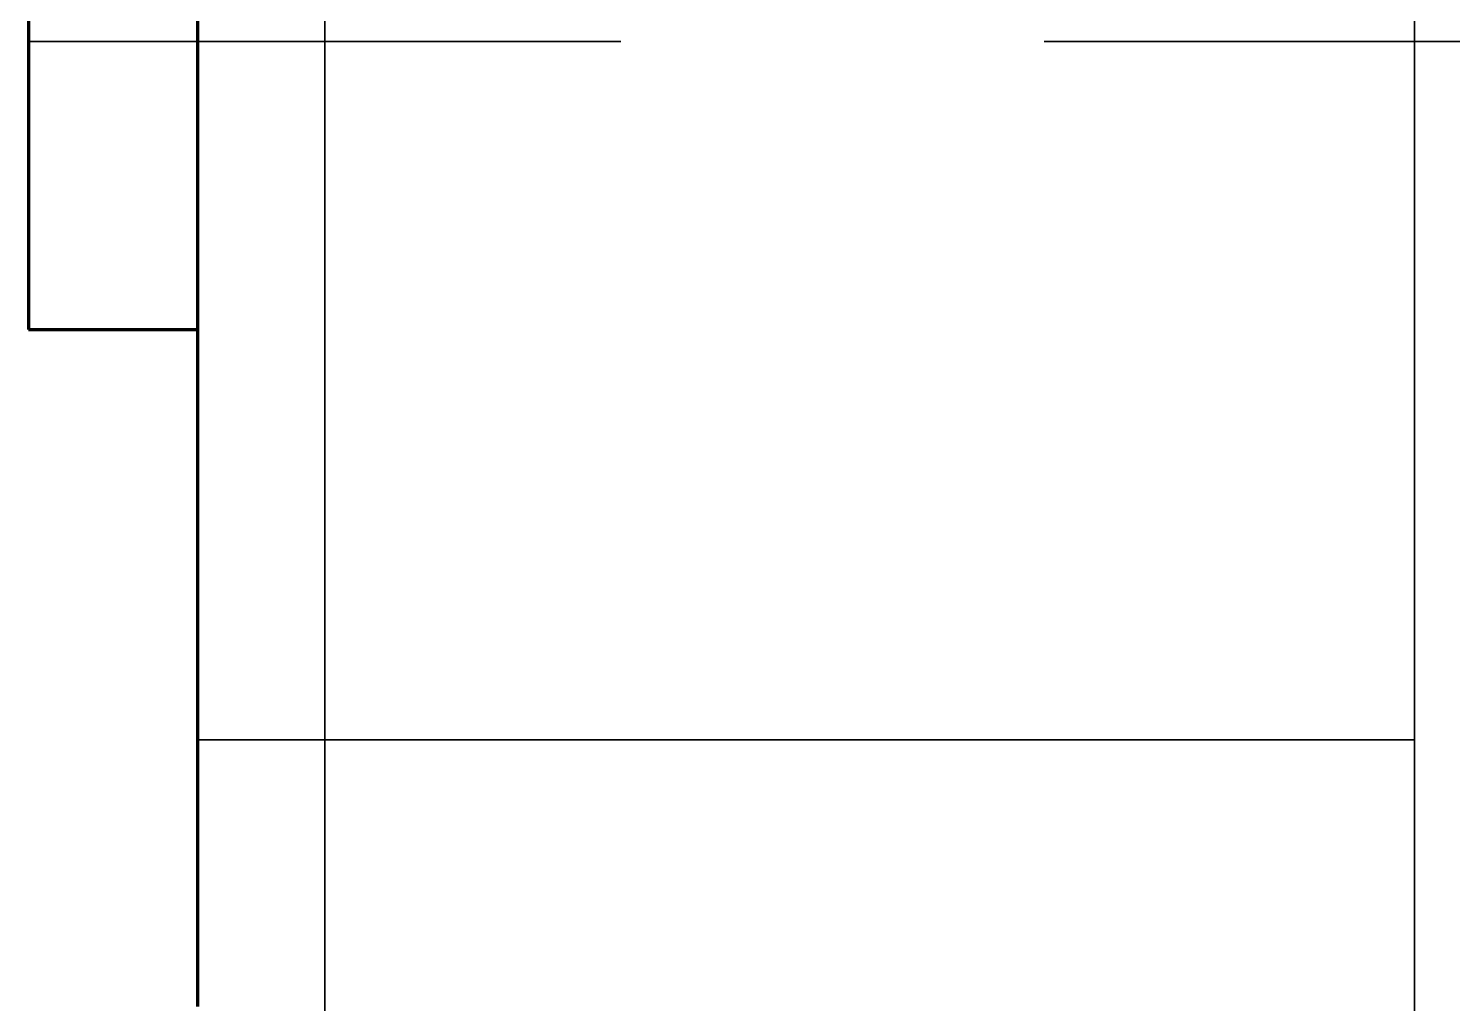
# Model space of a CAD drawing. Header units: millimetres. Extents: x 0 to 2382, y 0 to 420.
# Drawn here: x 125 to 128.365, y 106.407 to 108.711 of the extents above; entities that cross this region are included whole.
import ezdxf

# ---------------------------------------------------------------- set-up
doc = ezdxf.new("R2010")
doc.units = ezdxf.units.MM
doc.linetypes.add('IRAM-E-TRAZOS', pattern=[5, 4, -1])
doc.layers.add('01-VISIBLE', color=7, linetype='CONTINUOUS', lineweight=70)
doc.layers.add('02-OCULTA', color=4, linetype='IRAM-E-TRAZOS', lineweight=35)

msp = doc.modelspace()

# ---------------------------------------------------------------- linework, layer by layer
at = {"layer": '01-VISIBLE'}
msp.add_line((125, 108), (125.4, 108), dxfattribs=at)
for points in [[(125.4, 106.4), (125.4, 106.5), (125.4, 106.6), (125.4, 106.7), (125.4, 106.8), (125.4, 106.9), (125.4, 107), (125.4, 107.1), (125.4, 107.2), (125.4, 107.3), (125.4, 107.4), (125.4, 107.5), (125.4, 107.6), (125.4, 107.7), (125.4, 107.8), (125.4, 107.9), (125.4, 108), (125.4, 108.1), (125.4, 108.2), (125.4, 108.3), (125.4, 108.4), (125.4, 108.5), (125.4, 108.6), (125.4, 108.7), (125.4, 108.8)], [(125, 108.75), (125, 108.7), (125, 108.65), (125, 108.6), (125, 108.55), (125, 108.5), (125, 108.45), (125, 108.4), (125, 108.35), (125, 108.3), (125, 108.25), (125, 108.2), (125, 108.15), (125, 108.1), (125, 108.05), (125, 108)]]:
    msp.add_lwpolyline(points, dxfattribs=at)
at = {"layer": '02-OCULTA'}
for p, q in [((125, 108.68), (125.4, 108.68)), ((131.4, 108.68), (125.4, 108.68)), ((128.275, 107.03), (125.4, 107.03))]:
    msp.add_line(p, q, dxfattribs=at)
for points in [[(125.4, 106.4), (125.4, 106.472), (125.4, 106.544), (125.4, 106.616), (125.4, 106.688), (125.4, 106.76), (125.4, 106.832), (125.4, 106.904), (125.4, 106.976), (125.4, 107.048), (125.4, 107.12), (125.4, 107.192), (125.4, 107.264), (125.4, 107.336), (125.4, 107.408), (125.4, 107.48), (125.4, 107.552), (125.4, 107.624), (125.4, 107.696), (125.4, 107.768), (125.4, 107.84), (125.4, 107.912), (125.4, 107.984), (125.4, 108.056), (125.4, 108.128), (125.4, 108.2), (125.4, 108.272), (125.4, 108.344), (125.4, 108.416), (125.4, 108.488), (125.4, 108.56), (125.4, 108.632), (125.4, 108.704), (125.4, 108.776)], [(125.7, 106.4), (125.7, 106.472), (125.7, 106.544), (125.7, 106.616), (125.7, 106.688), (125.7, 106.76), (125.7, 106.832), (125.7, 106.904), (125.7, 106.976), (125.7, 107.048), (125.7, 107.12), (125.7, 107.192), (125.7, 107.264), (125.7, 107.336), (125.7, 107.408), (125.7, 107.48), (125.7, 107.552), (125.7, 107.624), (125.7, 107.696), (125.7, 107.768), (125.7, 107.84), (125.7, 107.912), (125.7, 107.984), (125.7, 108.056), (125.7, 108.128), (125.7, 108.2), (125.7, 108.272), (125.7, 108.344), (125.7, 108.416), (125.7, 108.488), (125.7, 108.56), (125.7, 108.632), (125.7, 108.704), (125.7, 108.776)], [(125, 108), (125, 108.05), (125, 108.1), (125, 108.15), (125, 108.2), (125, 108.25), (125, 108.3), (125, 108.35), (125, 108.4), (125, 108.45), (125, 108.5), (125, 108.55), (125, 108.6), (125, 108.65), (125, 108.7), (125, 108.75)], [(125, 108.7308), (125, 108.68)], [(125, 108.68), (125, 108.7308)], [(125.4, 108.75), (125.4, 108.7), (125.4, 108.65), (125.4, 108.6), (125.4, 108.55), (125.4, 108.5), (125.4, 108.45), (125.4, 108.4), (125.4, 108.35), (125.4, 108.3), (125.4, 108.25), (125.4, 108.2), (125.4, 108.15), (125.4, 108.1), (125.4, 108.05), (125.4, 108), (125.4, 107.95), (125.4, 107.9), (125.4, 107.85), (125.4, 107.8), (125.4, 107.75), (125.4, 107.7), (125.4, 107.65), (125.4, 107.6), (125.4, 107.55), (125.4, 107.5), (125.4, 107.45), (125.4, 107.4), (125.4, 107.35), (125.4, 107.3), (125.4, 107.25), (125.4, 107.2), (125.4, 107.15), (125.4, 107.1), (125.4, 107.05), (125.4, 107), (125.4, 106.95), (125.4, 106.9), (125.4, 106.85), (125.4, 106.8), (125.4, 106.75), (125.4, 106.7), (125.4, 106.65), (125.4, 106.6), (125.4, 106.55), (125.4, 106.5), (125.4, 106.45), (125.4, 106.4)], [(125.4, 108.75), (125.4, 108.7), (125.4, 108.65), (125.4, 108.6), (125.4, 108.55), (125.4, 108.5), (125.4, 108.45), (125.4, 108.4), (125.4, 108.35), (125.4, 108.3), (125.4, 108.25), (125.4, 108.2), (125.4, 108.15), (125.4, 108.1), (125.4, 108.05), (125.4, 108), (125.4, 107.95), (125.4, 107.9), (125.4, 107.85), (125.4, 107.8), (125.4, 107.75), (125.4, 107.7), (125.4, 107.65), (125.4, 107.6), (125.4, 107.55), (125.4, 107.5), (125.4, 107.45), (125.4, 107.4), (125.4, 107.35), (125.4, 107.3), (125.4, 107.25), (125.4, 107.2), (125.4, 107.15), (125.4, 107.1), (125.4, 107.05), (125.4, 107), (125.4, 106.95), (125.4, 106.9), (125.4, 106.85), (125.4, 106.8), (125.4, 106.75), (125.4, 106.7), (125.4, 106.65), (125.4, 106.6), (125.4, 106.55), (125.4, 106.5), (125.4, 106.45), (125.4, 106.4)], [(125.4, 108.75), (125.4, 108.7), (125.4, 108.65), (125.4, 108.6), (125.4, 108.55), (125.4, 108.5), (125.4, 108.45), (125.4, 108.4), (125.4, 108.35), (125.4, 108.3), (125.4, 108.25), (125.4, 108.2), (125.4, 108.15), (125.4, 108.1), (125.4, 108.05), (125.4, 108)], [(125.4, 108), (125.4, 108.05), (125.4, 108.1), (125.4, 108.15), (125.4, 108.2), (125.4, 108.25), (125.4, 108.3), (125.4, 108.35), (125.4, 108.4), (125.4, 108.45), (125.4, 108.5), (125.4, 108.55), (125.4, 108.6), (125.4, 108.65), (125.4, 108.7), (125.4, 108.75)], [(125.4, 108.7415), (125.4, 108.6912), (125.4, 108.6408), (125.4, 108.5905), (125.4, 108.5402), (125.4, 108.4898), (125.4, 108.4395), (125.4, 108.3892), (125.4, 108.3388), (125.4, 108.2885), (125.4, 108.2381), (125.4, 108.1878), (125.4, 108.1375), (125.4, 108.0871), (125.4, 108.0368), (125.4, 107.9864), (125.4, 107.9361), (125.4, 107.8858), (125.4, 107.8354), (125.4, 107.7851), (125.4, 107.7347), (125.4, 107.6844), (125.4, 107.6341), (125.4, 107.5837), (125.4, 107.5334), (125.4, 107.4831), (125.4, 107.4327), (125.4, 107.3824), (125.4, 107.332), (125.4, 107.2817), (125.4, 107.2314), (125.4, 107.181), (125.4, 107.1307), (125.4, 107.0803), (125.4, 107.03)], [(125.4, 107.03), (125.4, 107.0803), (125.4, 107.1307), (125.4, 107.181), (125.4, 107.2314), (125.4, 107.2817), (125.4, 107.332), (125.4, 107.3824), (125.4, 107.4327), (125.4, 107.4831), (125.4, 107.5334), (125.4, 107.5837), (125.4, 107.6341), (125.4, 107.6844), (125.4, 107.7347), (125.4, 107.7851), (125.4, 107.8354), (125.4, 107.8858), (125.4, 107.9361), (125.4, 107.9864), (125.4, 108.0368), (125.4, 108.0871), (125.4, 108.1375), (125.4, 108.1878), (125.4, 108.2381), (125.4, 108.2885), (125.4, 108.3388), (125.4, 108.3892), (125.4, 108.4395), (125.4, 108.4898), (125.4, 108.5402), (125.4, 108.5905), (125.4, 108.6408), (125.4, 108.6912), (125.4, 108.7415)], [(125.4, 108.7308), (125.4, 108.68)], [(125.4, 108.68), (125.4, 108.7308)], [(125.4, 108.7308), (125.4, 108.68)], [(125.4, 108.68), (125.4, 108.7308)], [(125.7, 108.75), (125.7, 108.7), (125.7, 108.65), (125.7, 108.6), (125.7, 108.55), (125.7, 108.5), (125.7, 108.45), (125.7, 108.4), (125.7, 108.35), (125.7, 108.3), (125.7, 108.25), (125.7, 108.2), (125.7, 108.15), (125.7, 108.1), (125.7, 108.05), (125.7, 108), (125.7, 107.95), (125.7, 107.9), (125.7, 107.85), (125.7, 107.8), (125.7, 107.75), (125.7, 107.7), (125.7, 107.65), (125.7, 107.6), (125.7, 107.55), (125.7, 107.5), (125.7, 107.45), (125.7, 107.4), (125.7, 107.35), (125.7, 107.3), (125.7, 107.25), (125.7, 107.2), (125.7, 107.15), (125.7, 107.1), (125.7, 107.05), (125.7, 107), (125.7, 106.95), (125.7, 106.9), (125.7, 106.85), (125.7, 106.8), (125.7, 106.75), (125.7, 106.7), (125.7, 106.65), (125.7, 106.6), (125.7, 106.55), (125.7, 106.5), (125.7, 106.45), (125.7, 106.4)], [(125.7, 108.75), (125.7, 108.7), (125.7, 108.65), (125.7, 108.6), (125.7, 108.55), (125.7, 108.5), (125.7, 108.45), (125.7, 108.4), (125.7, 108.35), (125.7, 108.3), (125.7, 108.25), (125.7, 108.2), (125.7, 108.15), (125.7, 108.1), (125.7, 108.05), (125.7, 108), (125.7, 107.95), (125.7, 107.9), (125.7, 107.85), (125.7, 107.8), (125.7, 107.75), (125.7, 107.7), (125.7, 107.65), (125.7, 107.6), (125.7, 107.55), (125.7, 107.5), (125.7, 107.45), (125.7, 107.4), (125.7, 107.35), (125.7, 107.3), (125.7, 107.25), (125.7, 107.2), (125.7, 107.15), (125.7, 107.1), (125.7, 107.05), (125.7, 107), (125.7, 106.95), (125.7, 106.9), (125.7, 106.85), (125.7, 106.8), (125.7, 106.75), (125.7, 106.7), (125.7, 106.65), (125.7, 106.6), (125.7, 106.55), (125.7, 106.5), (125.7, 106.45), (125.7, 106.4)], [(128.275, 108.75), (128.275, 108.7), (128.275, 108.65), (128.275, 108.6), (128.275, 108.55), (128.275, 108.5), (128.275, 108.45), (128.275, 108.4), (128.275, 108.35), (128.275, 108.3), (128.275, 108.25), (128.275, 108.2), (128.275, 108.15), (128.275, 108.1), (128.275, 108.05), (128.275, 108), (128.275, 107.95), (128.275, 107.9), (128.275, 107.85), (128.275, 107.8), (128.275, 107.75), (128.275, 107.7), (128.275, 107.65), (128.275, 107.6), (128.275, 107.55), (128.275, 107.5), (128.275, 107.45), (128.275, 107.4), (128.275, 107.35), (128.275, 107.3), (128.275, 107.25), (128.275, 107.2), (128.275, 107.15), (128.275, 107.1), (128.275, 107.05), (128.275, 107), (128.275, 106.95), (128.275, 106.9), (128.275, 106.85), (128.275, 106.8), (128.275, 106.75), (128.275, 106.7), (128.275, 106.65), (128.275, 106.6), (128.275, 106.55), (128.275, 106.5), (128.275, 106.45), (128.275, 106.4)], [(128.275, 108.7415), (128.275, 108.6912), (128.275, 108.6408), (128.275, 108.5905), (128.275, 108.5402), (128.275, 108.4898), (128.275, 108.4395), (128.275, 108.3892), (128.275, 108.3388), (128.275, 108.2885), (128.275, 108.2381), (128.275, 108.1878), (128.275, 108.1375), (128.275, 108.0871), (128.275, 108.0368), (128.275, 107.9864), (128.275, 107.9361), (128.275, 107.8858), (128.275, 107.8354), (128.275, 107.7851), (128.275, 107.7347), (128.275, 107.6844), (128.275, 107.6341), (128.275, 107.5837), (128.275, 107.5334), (128.275, 107.4831), (128.275, 107.4327), (128.275, 107.3824), (128.275, 107.332), (128.275, 107.2817), (128.275, 107.2314), (128.275, 107.181), (128.275, 107.1307), (128.275, 107.0803), (128.275, 107.03)], [(128.275, 107.03), (128.275, 107.0803), (128.275, 107.1307), (128.275, 107.181), (128.275, 107.2314), (128.275, 107.2817), (128.275, 107.332), (128.275, 107.3824), (128.275, 107.4327), (128.275, 107.4831), (128.275, 107.5334), (128.275, 107.5837), (128.275, 107.6341), (128.275, 107.6844), (128.275, 107.7347), (128.275, 107.7851), (128.275, 107.8354), (128.275, 107.8858), (128.275, 107.9361), (128.275, 107.9864), (128.275, 108.0368), (128.275, 108.0871), (128.275, 108.1375), (128.275, 108.1878), (128.275, 108.2381), (128.275, 108.2885), (128.275, 108.3388), (128.275, 108.3892), (128.275, 108.4395), (128.275, 108.4898), (128.275, 108.5402), (128.275, 108.5905), (128.275, 108.6408), (128.275, 108.6912), (128.275, 108.7415)], [(125.7, 106.379), (125.7, 106.45), (125.7, 106.521), (125.7, 106.592), (125.7, 106.663), (125.7, 106.734), (125.7, 106.805), (125.7, 106.876), (125.7, 106.947), (125.7, 107.018), (125.7, 107.089), (125.7, 107.16), (125.7, 107.231), (125.7, 107.302), (125.7, 107.373), (125.7, 107.444), (125.7, 107.515), (125.7, 107.586), (125.7, 107.657), (125.7, 107.728), (125.7, 107.799), (125.7, 107.87), (125.7, 107.941), (125.7, 108.012), (125.7, 108.083), (125.7, 108.154), (125.7, 108.225), (125.7, 108.296), (125.7, 108.367), (125.7, 108.438), (125.7, 108.509), (125.7, 108.58), (125.7, 108.651), (125.7, 108.722)], [(128.275, 106.379), (128.275, 106.45), (128.275, 106.521), (128.275, 106.592), (128.275, 106.663), (128.275, 106.734), (128.275, 106.805), (128.275, 106.876), (128.275, 106.947), (128.275, 107.018), (128.275, 107.089), (128.275, 107.16), (128.275, 107.231), (128.275, 107.302), (128.275, 107.373), (128.275, 107.444), (128.275, 107.515), (128.275, 107.586), (128.275, 107.657), (128.275, 107.728), (128.275, 107.799), (128.275, 107.87), (128.275, 107.941), (128.275, 108.012), (128.275, 108.083), (128.275, 108.154), (128.275, 108.225), (128.275, 108.296), (128.275, 108.367), (128.275, 108.438), (128.275, 108.509), (128.275, 108.58), (128.275, 108.651), (128.275, 108.722)]]:
    msp.add_lwpolyline(points, dxfattribs=at)

doc.saveas('drawing.dxf')
